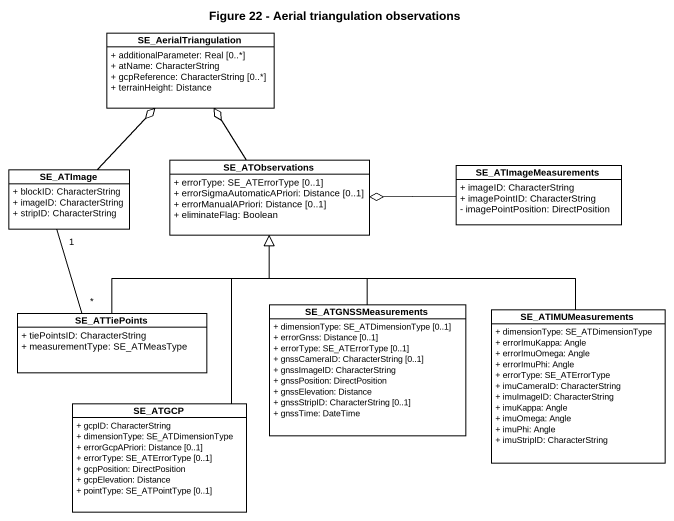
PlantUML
@startuml
title Figure 22 - Aerial triangulation observations
hide circle
hide empty members
skinparam classAttributeIconSize 0
class SE_AerialTriangulation {
  + additionalParameter: Real [0..*]
  + atName: CharacterString
  + gcpReference: CharacterString [0..*]
  + terrainHeight: Distance
}
class SE_ATImage {
  + blockID: CharacterString
  + imageID: CharacterString
  + stripID: CharacterString
}
class SE_ATObservations {
  + errorType: SE_ATErrorType [0..1]
  + errorSigmaAutomaticAPriori: Distance [0..1]
  + errorManualAPriori: Distance [0..1]
  + eliminateFlag: Boolean
}
class SE_ATImageMeasurements {
  + imageID: CharacterString
  + imagePointID: CharacterString
  - imagePointPosition: DirectPosition
}
class SE_ATTiePoints {
  + tiePointsID: CharacterString
  + measurementType: SE_ATMeasType
}
class SE_ATGNSSMeasurements {
  + dimensionType: SE_ATDimensionType [0..1]
  + errorGnss: Distance [0..1]
  + errorType: SE_ATErrorType [0..1]
  + gnssCameraID: CharacterString [0..1]
  + gnssImageID: CharacterString
  + gnssPosition: DirectPosition
  + gnssElevation: Distance
  + gnssStripID: CharacterString [0..1]
  + gnssTime: DateTime
}
class SE_ATIMUMeasurements {
  + dimensionType: SE_ATDimensionType
  + errorImuKappa: Angle
  + errorImuOmega: Angle
  + errorImuPhi: Angle
  + errorType: SE_ATErrorType
  + imuCameraID: CharacterString
  + imuImageID: CharacterString
  + imuKappa: Angle
  + imuOmega: Angle
  + imuPhi: Angle
  + imuStripID: CharacterString
}
class SE_ATGCP {
  + gcpID: CharacterString
  + dimensionType: SE_ATDimensionType
  + errorGcpAPriori: Distance [0..1]
  + errorType: SE_ATErrorType [0..1]
  + gcpPosition: DirectPosition
  + gcpElevation: Distance
  + pointType: SE_ATPointType [0..1]
}
SE_ATImage -up-o SE_AerialTriangulation
SE_ATImage "1" -- "*" SE_ATTiePoints
SE_ATObservations -up-o SE_AerialTriangulation
SE_ATImageMeasurements -left-o SE_ATObservations
SE_ATTiePoints -up-|> SE_ATObservations
SE_ATGNSSMeasurements -up-|> SE_ATObservations
SE_ATIMUMeasurements -up-|> SE_ATObservations
SE_ATGCP -up-|> SE_ATObservations
@enduml
